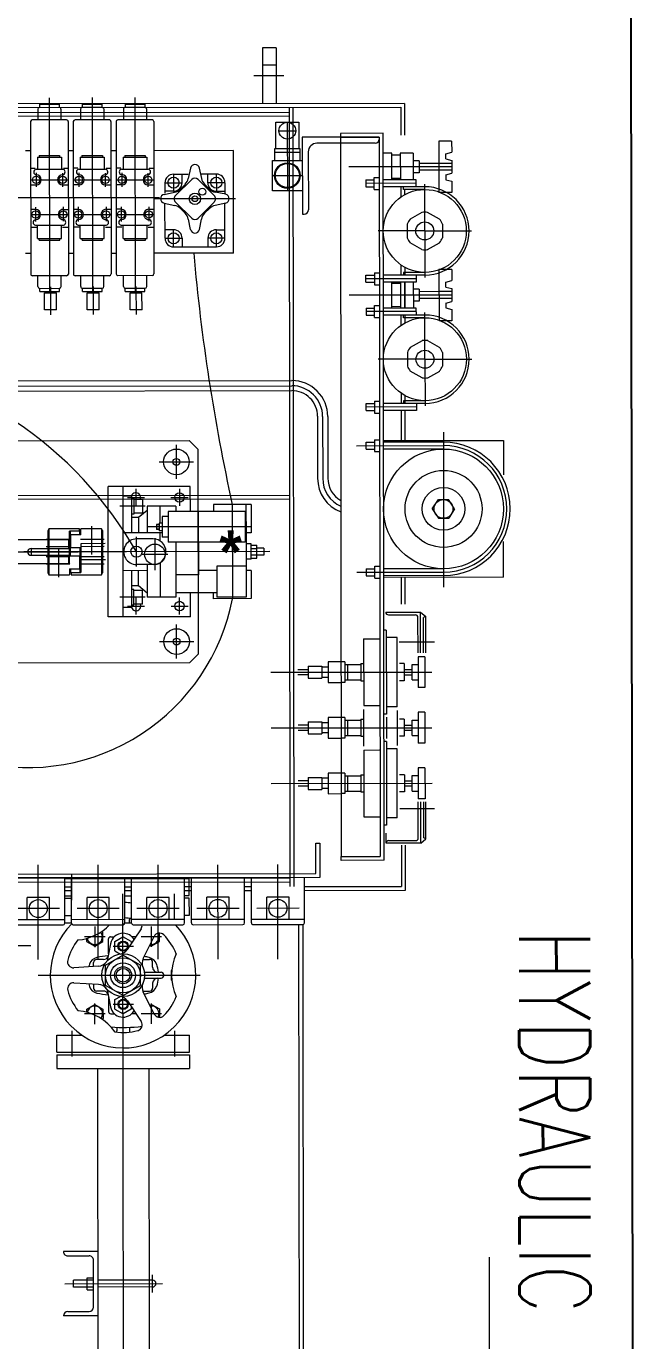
# Model space of a CAD drawing. Header units: feet. Extents: x -99009 to 3252343, y -11094690 to 9035152.
# Drawn here: x 2524268 to 2524988, y -1984238 to -1982701 of the extents above; entities that cross this region are included whole.
import ezdxf

# ---------------------------------------------------------------- set-up
doc = ezdxf.new("R2010")
doc.units = ezdxf.units.FT
doc.header["$PDSIZE"] = -1
for name, color, linetype in [('1', 1, 'Continuous'), ('JOB', 4, 'Continuous'), ('K-LINE', 7, 'Continuous')]:
    doc.layers.add(name, color=color, linetype=linetype)
doc.styles.add('K-DIM-4', font='simplex.shx', dxfattribs={"width": 0.75, "bigfont": 'extfont.shx'})
doc.styles.get("Standard").update_dxf_attribs({"font": 'GOTHICB.TTF'})

# ---------------------------------------------------------------- blocks, each defined once
blk = doc.blocks.new('G$CB0D18A08')
at = {"layer": 'K-LINE', "color": 2, "linetype": 'Continuous', "lineweight": 15}
for p, q in [((-574.2, -330.5), (-574.2, -1666)), ((-569.7, -330.5), (-569.7, -1666)), ((321.3, -330.5), (321.3, -1666)), ((325.8, -330.5), (325.8, -1666)), ((-126.5, -345), (-126.5, -1666)), ((-122, -345), (-122, -1666)), ((331.3, -705.5), (331.3, -1796)), ((335.8, -1800.5), (335.8, -705.5)), ((-188.1, -981.4), (-188.1, -1418.5)), ((-318.1, -1548.5), (-318.1, -1078.5)), ((-58.1, -1078.5), (-58.1, -1548.5)), ((-0.2, -1122.5), (0.1, -1668.3)), ((5.8, -1122.5), (5.8, -1668.4)), ((11.8, -1122.5), (11.8, -1668.4)), ((-569.2, -1700.5), (-569.2, -1182.5)), ((-564.7, -1187), (-564.7, -1696)), ((225.8, -1414.2), (225.8, -1250.5)), ((-648.2, -1297.8), (-648.2, -1362.8)), ((-624.2, -1342.5), (-624.2, -1400.5)), ((-618.2, -1402.5), (-618.2, -1340.5)), ((-605.2, -1396.2), (-605.2, -1346.8)), ((-202.1, -1407.5), (-202.1, -1348.5)), ((-174.1, -1407.5), (-174.1, -1348.5)), ((225.8, -1514.2), (225.8, -1350.5)), ((-618.2, -1358.5), (-592.2, -1358.5)), ((-592.2, -1384.5), (-592.2, -1358.5)), ((-192.1, -1363.5), (-192.1, -1408.5)), ((-184.1, -1363.5), (-192.1, -1363.5)), ((-188.1, -1475), (-188.1, -1355.1)), ((-184.1, -1363.5), (-184.1, -1408.5)), ((134.7, -1405.5), (134.7, -1365.5)), ((314.9, -1363.5), (136.7, -1363.5)), ((160.8, -1363.5), (160.8, -1357.5)), ((191.3, -1370.2), (191.3, -1363.5)), ((191.3, -1370.2), (191.3, -1363.5)), ((206.3, -1363.5), (206.3, -1407.5)), ((206.3, -1363.5), (206.3, -1407.5)), ((212.3, -1369.2), (212.3, -1363.5)), ((212.3, -1369.2), (212.3, -1363.5)), ((240.8, -1370), (240.8, -1363.5)), ((240.8, -1370), (240.8, -1363.5)), ((246.8, -1363.5), (246.8, -1407.5)), ((246.8, -1363.5), (246.8, -1407.5)), ((260.3, -1368.9), (260.3, -1363.5)), ((260.3, -1368.9), (260.3, -1363.5)), ((280.8, -1363.5), (280.8, -1357.5)), ((316.9, -1405.5), (316.9, -1365.5)), ((-683.2, -1371.2), (-683.2, -1560.5)), ((-664.5, -1371.5), (-554.1, -1371.5)), ((-212.8, -1383.1), (-214.9, -1384.3)), ((-163.4, -1383.1), (-212.8, -1383.1)), ((-202.6, -1409), (-202.6, -1381.1)), ((-194.1, -1409), (-194.1, -1381.1)), ((-182.1, -1409), (-182.1, -1381.1)), ((-173.6, -1409), (-173.6, -1381.1)), ((-161.3, -1384.3), (-163.4, -1383.1)), ((94.8, -1379.5), (114.8, -1379.5)), ((94.8, -1393.5), (94.8, -1379.5)), ((114.8, -1379.5), (114.8, -1393.5)), ((116.3, -1374), (120, -1374)), ((116.3, -1374), (116.3, -1397)), ((120, -1374), (120, -1397)), ((122, -1372), (134.7, -1372)), ((176.3, -1373.5), (176.3, -1397.5)), ((176.3, -1373.5), (178.3, -1373.5)), ((178.3, -1371.5), (193.8, -1371.5)), ((178.3, -1371.5), (178.3, -1399.5)), ((193.8, -1369.2), (193.8, -1401.7)), ((215.1, -1369.2), (198.1, -1369.2)), ((255, -1370), (238.7, -1370)), ((259.3, -1370), (259.3, -1401)), ((273.3, -1371.5), (259.3, -1371.5)), ((273.3, -1371.5), (273.3, -1399.5)), ((275.3, -1373.5), (273.3, -1373.5)), ((275.3, -1373.5), (275.3, -1397.5)), ((329.6, -1372), (316.9, -1372)), ((331.6, -1374), (331.6, -1397)), ((335.3, -1374), (331.6, -1374)), ((335.3, -1374), (335.3, -1397)), ((-776.2, -1393), (-792.2, -1393)), ((-792.2, -1393), (-792.2, -1548)), ((-776.2, -1393), (-776.2, -1548)), ((-773.2, -1393), (-753.2, -1393)), ((-773.2, -1393), (-773.2, -1548)), ((-753.2, -1393), (-753.2, -1422.2)), ((-618.2, -1384.5), (-592.2, -1384.5)), ((-185.1, -1395.6), (-217.9, -1395.6)), ((-214.9, -1384.3), (-214.9, -1408.5)), ((-161.3, -1384.3), (-214.9, -1384.3)), ((-161.3, -1420), (-161.3, -1384.3)), ((121.9, -1386.5), (89.2, -1386.5)), ((94.8, -1393.5), (114.8, -1393.5)), ((342.9, -1385.5), (115.4, -1385.5)), ((116.3, -1397), (120, -1397)), ((176.3, -1397.5), (178.3, -1397.5)), ((275.3, -1397.5), (273.3, -1397.5)), ((335.3, -1397), (331.6, -1397)), ((-1081.3, -1440.5), (-1081.3, -1400.5)), ((-1076.3, -1405.5), (-1076.3, -1430.5)), ((-1047.7, -1412.3), (-1039.7, -1412.3)), ((-1047.7, -1435.5), (-1047.7, -1412.3)), ((-1043.8, -1402.2), (-1043.8, -1516)), ((-1039.7, -1435.5), (-1039.7, -1412.3)), ((-1011.3, -1405.5), (-1011.3, -1430.5)), ((-1006.3, -1440.5), (-1006.3, -1400.5)), ((-748.2, -1410.5), (-778.2, -1410.5)), ((-692, -1413), (-693.8, -1441.9)), ((-672.6, -1441.9), (-674.4, -1413)), ((-624.2, -1412.5), (-624.2, -1470.5)), ((-622.2, -1402.5), (-569.2, -1402.5)), ((-622.2, -1410.5), (-569.2, -1410.5)), ((-618.2, -1410.5), (-588.2, -1410.5)), ((-618.2, -1472.5), (-618.2, -1410.5)), ((-613.2, -1402.5), (-613.2, -1410.5)), ((-565.2, -1410.5), (-595.2, -1410.5)), ((-593.2, -1402.5), (-593.2, -1410.5)), ((-590.2, -1402.5), (-590.2, -1410.5)), ((-584.2, -1402.5), (-584.2, -1410.5)), ((-579.7, -1402.5), (-579.7, -1410.5)), ((-570.2, -1402.5), (-570.2, -1548)), ((-208, -1408.5), (-214.9, -1408.5)), ((-214.9, -1410.2), (-214.9, -1445.9)), ((-212.1, -1410.2), (-214.9, -1410.2)), ((-212.1, -1409.5), (-212.1, -1421.7)), ((-208, -1409.5), (-212.1, -1409.5)), ((-208, -1408.5), (-208, -1420)), ((-201.1, -1408.5), (-202.1, -1407.5)), ((-202.1, -1407.5), (-192.1, -1407.5)), ((-201.1, -1408.5), (-175.1, -1408.5)), ((-192.7, -1408.5), (-192.7, -1420)), ((-192.7, -1408.5), (-164.1, -1408.5)), ((-192.7, -1409.5), (-164.1, -1409.5)), ((-188.1, -1642.4), (-188.1, -1408.8)), ((-188.1, -1642.4), (-188.1, -1408.8)), ((-174.1, -1407.5), (-184.1, -1407.5)), ((-183.5, -1421.7), (-183.5, -1410.2)), ((-183.5, -1410.2), (-168.2, -1410.2)), ((-174.1, -1407.5), (-175.1, -1408.5)), ((-168.2, -1421.7), (-168.2, -1410.2)), ((-164.1, -1420.7), (-164.1, -1408.5)), ((122, -1399), (134.7, -1399)), ((314.9, -1407.5), (136.7, -1407.5)), ((314.9, -1413.5), (136.7, -1413.5)), ((160.8, -1413.5), (160.8, -1407.5)), ((178.3, -1399.5), (193.8, -1399.5)), ((191.3, -1400.9), (191.3, -1407.5)), ((191.3, -1420.2), (191.3, -1413.5)), ((215.1, -1401.7), (198.4, -1401.7)), ((206.3, -1413.5), (206.3, -1457.5)), ((212.3, -1401.7), (212.3, -1407.5)), ((212.3, -1419.2), (212.3, -1413.5)), ((238.7, -1401), (254.6, -1401)), ((240.8, -1401), (240.8, -1407.5)), ((240.8, -1420), (240.8, -1413.5)), ((246.8, -1413.5), (246.8, -1457.5)), ((273.3, -1399.5), (259.3, -1399.5)), ((260.3, -1402), (260.3, -1407.5)), ((260.3, -1418.9), (260.3, -1413.5)), ((280.8, -1413.5), (280.8, -1407.5)), ((329.6, -1399), (316.9, -1399)), ((-1050.8, -1428.2), (-1050.8, -1435.5)), ((-1050.8, -1428.2), (-1036.8, -1428.2)), ((-1036.8, -1428.2), (-1036.8, -1435.5)), ((-728.2, -1449.5), (-728.2, -1425.5)), ((-726.4, -1428), (-722.7, -1428)), ((-722.7, -1428), (-717.3, -1437.5)), ((-643.7, -1428), (-649.2, -1437.5)), ((-640, -1428), (-643.7, -1428)), ((-638.2, -1449.5), (-638.2, -1425.5)), ((-618.2, -1428.5), (-592.2, -1428.5)), ((-605.2, -1466.2), (-605.2, -1416.8)), ((-592.2, -1454.5), (-592.2, -1428.5)), ((-183.5, -1420.7), (-212.1, -1420.7)), ((-183.5, -1421.7), (-212.1, -1421.7)), ((-192.7, -1420), (-208, -1420)), ((-202.6, -1449.1), (-202.6, -1421.2)), ((-178.6, -1421.7), (-197.6, -1421.7)), ((-197.6, -1450.7), (-197.6, -1421.7)), ((-194.1, -1449.1), (-194.1, -1421.2)), ((-182.1, -1449.1), (-182.1, -1421.2)), ((-178.6, -1450), (-178.6, -1421.7)), ((-173.6, -1449.1), (-173.6, -1421.2)), ((-168.2, -1420.7), (-164.1, -1420.7)), ((-168.2, -1421.7), (-161.3, -1421.7)), ((-164.1, -1420), (-161.3, -1420)), ((-161.3, -1445.9), (-161.3, -1421.7)), ((116.3, -1424), (120, -1424)), ((116.3, -1424), (116.3, -1447)), ((120, -1424), (120, -1447)), ((122, -1422), (134.7, -1422)), ((134.7, -1455.5), (134.7, -1415.5)), ((176.3, -1423.5), (176.3, -1447.5)), ((176.3, -1423.5), (178.3, -1423.5)), ((178.3, -1421.5), (193.8, -1421.5)), ((178.3, -1421.5), (178.3, -1449.5)), ((193.8, -1419.2), (193.8, -1451.7)), ((215.1, -1419.2), (198.1, -1419.2)), ((255, -1420), (238.7, -1420)), ((259.3, -1420), (259.3, -1451)), ((273.3, -1421.5), (259.3, -1421.5)), ((273.3, -1421.5), (273.3, -1449.5)), ((275.3, -1423.5), (273.3, -1423.5)), ((275.3, -1423.5), (275.3, -1447.5)), ((316.9, -1455.5), (316.9, -1415.5)), ((329.6, -1422), (316.9, -1422)), ((331.6, -1424), (331.6, -1447)), ((335.3, -1424), (331.6, -1424)), ((335.3, -1424), (335.3, -1447)), ((-792.2, -1440.5), (-1295.5, -1440.5)), ((-1071.3, -1435.5), (-1016.3, -1435.5)), ((-1047.7, -1504.5), (-1047.7, -1440.5)), ((-1039.7, -1504.5), (-1039.7, -1440.5)), ((-740.2, -1437.5), (-716.2, -1437.5)), ((-717.3, -1437.5), (-722.7, -1447)), ((-701.7, -1447.5), (-701.7, -1439.5)), ((-693.5, -1436), (-698.2, -1436)), ((-673, -1436), (-668.2, -1436)), ((-664.7, -1447.5), (-664.7, -1439.5)), ((-664.5, -1441.5), (-554.1, -1441.5)), ((-626.2, -1437.5), (-650.2, -1437.5)), ((-649.2, -1437.5), (-643.7, -1447)), ((-191.1, -1434.6), (-158.3, -1434.6)), ((121.9, -1436.5), (89.2, -1436.5)), ((94.8, -1443.5), (94.8, -1429.5)), ((94.8, -1429.5), (114.8, -1429.5)), ((94.8, -1443.5), (114.8, -1443.5)), ((114.8, -1429.5), (114.8, -1443.5)), ((342.9, -1435.5), (115.4, -1435.5)), ((-733.7, -1447), (-734.5, -1445.6)), ((-722.7, -1447), (-733.7, -1447)), ((-728.2, -1456), (-728.2, -1460.3)), ((-708.4, -1453.5), (-725.7, -1453.5)), ((-699.9, -1451.8), (-720.1, -1455.7)), ((-717.2, -1458.9), (-717.2, -1482.6)), ((-706.9, -1470.5), (-695.1, -1450)), ((-695.1, -1450), (-671.4, -1450)), ((-671.4, -1450), (-659.6, -1470.4)), ((-646.4, -1455.7), (-666.6, -1451.8)), ((-658, -1453.5), (-640.7, -1453.5)), ((-649.2, -1458.9), (-649.2, -1482.6)), ((-643.7, -1447), (-632.7, -1447)), ((-638.2, -1456), (-638.2, -1460.3)), ((-632.7, -1447), (-632, -1445.6)), ((-618.2, -1454.5), (-592.2, -1454.5)), ((-264.3, -1453.7), (-111.8, -1453.7)), ((-264.3, -1549.7), (-264.3, -1453.7)), ((-161.3, -1445.9), (-214.9, -1445.9)), ((-214.9, -1445.9), (-212.8, -1447.1)), ((-163.4, -1447.1), (-212.8, -1447.1)), ((-163.4, -1447.1), (-161.3, -1445.9)), ((-111.8, -1549.7), (-111.8, -1453.7)), ((116.3, -1447), (120, -1447)), ((122, -1449), (134.7, -1449)), ((314.9, -1457.5), (136.7, -1457.5)), ((160.8, -1463.5), (160.8, -1457.5)), ((176.3, -1447.5), (178.3, -1447.5)), ((178.3, -1449.5), (193.8, -1449.5)), ((191.3, -1450.9), (191.3, -1457.5)), ((215.1, -1451.7), (198.4, -1451.7)), ((212.3, -1451.7), (212.3, -1457.5)), ((238.7, -1451), (254.6, -1451)), ((240.8, -1451), (240.8, -1457.5)), ((273.3, -1449.5), (259.3, -1449.5)), ((260.3, -1452), (260.3, -1457.5)), ((275.3, -1447.5), (273.3, -1447.5)), ((280.8, -1463.5), (280.8, -1457.5)), ((329.6, -1449), (316.9, -1449)), ((335.3, -1447), (331.6, -1447)), ((-1479.2, -1470.5), (-588.2, -1470.5)), ((-744.1, -1463), (-748.2, -1463)), ((-722.7, -1461), (-728.2, -1470.5)), ((-722.7, -1479.9), (-728.2, -1470.4)), ((-722.7, -1461), (-711.7, -1461)), ((-711.7, -1461), (-708, -1467.4)), ((-706.9, -1470.5), (-695.1, -1490.9)), ((-671.4, -1490.9), (-659.6, -1470.4)), ((-654.7, -1461), (-658.4, -1467.4)), ((-654.7, -1461), (-643.7, -1461)), ((-643.8, -1479.9), (-638.3, -1470.4)), ((-643.7, -1461), (-638.3, -1470.4)), ((-622.2, -1472.5), (-569.2, -1472.5)), ((-590.2, -1472.5), (-590.2, -1480.5)), ((-584.2, -1472.5), (-584.2, -1480.5)), ((-579.7, -1472.5), (-579.7, -1480.5)), ((-264.3, -1471.2), (-111.8, -1471.2)), ((-253.1, -1481.2), (-253.1, -1471.2)), ((-253.1, -1471.2), (-123.1, -1471.2)), ((-241.3, -1497), (-241.3, -1467.2)), ((-210.2, -1499.2), (-210.2, -1471.2)), ((-166, -1516.7), (-166, -1471.2)), ((-134.9, -1497), (-134.9, -1467.2)), ((-123.1, -1481.2), (-123.1, -1471.2)), ((116.3, -1474), (120, -1474)), ((116.3, -1474), (116.3, -1497)), ((120, -1474), (120, -1497)), ((122, -1472), (134.7, -1472)), ((134.7, -1505.5), (134.7, -1465.5)), ((314.9, -1463.5), (136.7, -1463.5)), ((176.3, -1473.5), (176.3, -1497.5)), ((176.3, -1473.5), (178.3, -1473.5)), ((178.3, -1471.5), (193.8, -1471.5)), ((178.3, -1471.5), (178.3, -1499.5)), ((191.3, -1470.2), (191.3, -1463.5)), ((193.8, -1469.2), (193.8, -1501.7)), ((215.1, -1469.2), (198.1, -1469.2)), ((206.3, -1463.5), (206.3, -1507.5)), ((212.3, -1469.2), (212.3, -1463.5)), ((255, -1470), (238.7, -1470)), ((240.8, -1470), (240.8, -1463.5)), ((246.8, -1463.5), (246.8, -1507.5)), ((259.3, -1470), (259.3, -1501)), ((273.3, -1471.5), (259.3, -1471.5)), ((260.3, -1468.9), (260.3, -1463.5)), ((273.3, -1471.5), (273.3, -1499.5)), ((275.3, -1473.5), (273.3, -1473.5)), ((275.3, -1473.5), (275.3, -1497.5)), ((316.9, -1505.5), (316.9, -1465.5)), ((329.6, -1472), (316.9, -1472)), ((331.6, -1474), (331.6, -1497)), ((335.3, -1474), (331.6, -1474)), ((335.3, -1474), (335.3, -1497)), ((-744.1, -1478), (-748.2, -1478)), ((-713.3, -1475.5), (-737.4, -1491.6)), ((-728.2, -1485.5), (-728.2, -1480.7)), ((-719.9, -1479.9), (-722.7, -1479.9)), ((-629.1, -1491.6), (-653.2, -1475.5)), ((-643.8, -1479.9), (-646.6, -1479.9)), ((-638.2, -1485.5), (-638.2, -1480.7)), ((-624.2, -1482.5), (-624.2, -1540.5)), ((-622.4, -1478), (-618.2, -1478)), ((-622.2, -1480.5), (-569.2, -1480.5)), ((-618.2, -1542.5), (-618.2, -1480.5)), ((-605.2, -1536.2), (-605.2, -1486.8)), ((-261.6, -1486.2), (-241.6, -1486.2)), ((-253.1, -1481.2), (-210.2, -1481.2)), ((-251.6, -1476.2), (-251.6, -1496.2)), ((-250.5, -1483.7), (-250.5, -1481.2)), ((-250.5, -1483.7), (-232.1, -1483.7)), ((-249.3, -1493.7), (-249.3, -1483.7)), ((-236.5, -1499.2), (-228.1, -1489.2)), ((-233.3, -1493.7), (-233.3, -1483.7)), ((-232.1, -1483.7), (-232.1, -1481.2)), ((-228.1, -1489.2), (-228.1, -1481.2)), ((-228.1, -1489.2), (-210.2, -1489.2)), ((-205.4, -1486.7), (-170.7, -1486.7)), ((-203.1, -1506.2), (-203.1, -1486.7)), ((-173.1, -1506.2), (-173.1, -1486.7)), ((-166, -1481.2), (-123.1, -1481.2)), ((-148.1, -1489.2), (-166, -1489.2)), ((-148.1, -1489.2), (-148.1, -1481.2)), ((-139.7, -1499.2), (-148.1, -1489.2)), ((-144.1, -1483.7), (-144.1, -1481.2)), ((-125.7, -1483.7), (-144.1, -1483.7)), ((-142.9, -1493.7), (-142.9, -1483.7)), ((-114.6, -1486.2), (-134.6, -1486.2)), ((-126.9, -1493.7), (-126.9, -1483.7)), ((-125.7, -1483.7), (-125.7, -1481.2)), ((-124.6, -1476.2), (-124.6, -1496.2)), ((121.9, -1486.5), (89.2, -1486.5)), ((94.8, -1493.5), (94.8, -1479.5)), ((94.8, -1479.5), (114.8, -1479.5)), ((114.8, -1479.5), (114.8, -1493.5)), ((342.9, -1485.5), (115.4, -1485.5)), ((-792.2, -1500.5), (-1176.3, -1500.5)), ((-1054.2, -1504.5), (-1033.7, -1504.5)), ((-740.2, -1503.5), (-716.2, -1503.5)), ((-728.6, -1506.8), (-702.6, -1493.9)), ((-728.2, -1515.5), (-728.2, -1491.5)), ((-717.3, -1503.5), (-722.7, -1513)), ((-718.3, -1501.7), (-717.3, -1503.5)), ((-701.7, -1493.5), (-701.7, -1501.5)), ((-692.7, -1505), (-698.2, -1505)), ((-695.1, -1490.9), (-671.4, -1490.9)), ((-686.7, -1495.2), (-686.7, -1515)), ((-679.7, -1495.2), (-679.7, -1515)), ((-673.7, -1505), (-668.2, -1505)), ((-664.7, -1493.5), (-664.7, -1501.5)), ((-663.8, -1493.9), (-637.9, -1506.8)), ((-626.2, -1503.5), (-650.2, -1503.5)), ((-648.2, -1501.7), (-649.2, -1503.5)), ((-649.2, -1503.5), (-643.7, -1513)), ((-638.2, -1515.5), (-638.2, -1491.5)), ((-618.2, -1498.5), (-592.2, -1498.5)), ((-592.2, -1524.5), (-592.2, -1498.5)), ((-249.3, -1493.7), (-233.3, -1493.7)), ((-241.3, -1532.7), (-241.3, -1499.2)), ((-203.1, -1499.2), (-241.3, -1499.2)), ((-191.1, -1493.2), (-191.1, -1523.2)), ((-134.9, -1499.2), (-166, -1499.2)), ((-159.1, -1620.7), (-159.1, -1499.2)), ((-139.7, -1499.2), (-146.7, -1490.8)), ((-126.9, -1493.7), (-142.9, -1493.7)), ((-134.9, -1532.7), (-134.9, -1499.2)), ((94.8, -1493.5), (114.8, -1493.5)), ((116.3, -1497), (120, -1497)), ((122, -1499), (134.7, -1499)), ((176.3, -1497.5), (178.3, -1497.5)), ((178.3, -1499.5), (193.8, -1499.5)), ((191.3, -1500.9), (191.3, -1507.5)), ((215.1, -1501.7), (198.4, -1501.7)), ((212.3, -1501.7), (212.3, -1507.5)), ((238.7, -1501), (254.6, -1501)), ((240.8, -1501), (240.8, -1507.5)), ((273.3, -1499.5), (259.3, -1499.5)), ((260.3, -1502), (260.3, -1507.5)), ((275.3, -1497.5), (273.3, -1497.5)), ((329.6, -1499), (316.9, -1499)), ((335.3, -1497), (331.6, -1497)), ((-753.2, -1518.7), (-753.2, -1548)), ((-722.7, -1513), (-732.5, -1513)), ((-683.7, -1518), (-682.7, -1518)), ((-664.5, -1511.5), (-554.1, -1511.5)), ((-643.7, -1513), (-634, -1513)), ((-293.1, -1513.5), (-293.1, -1553.5)), ((-201.5, -1514.2), (-241.3, -1514.2)), ((-172.2, -1508.2), (-209.7, -1508.2)), ((-166, -1514.2), (-175.4, -1514.2)), ((-171.1, -1523.7), (-171.1, -1516.7)), ((-147.1, -1516.7), (-171.1, -1516.7)), ((-154.2, -1516.7), (-164, -1516.7)), ((-163.5, -1516.7), (-163.5, -1513.1)), ((-154.7, -1513.1), (-163.5, -1513.1)), ((-156.1, -1510.1), (-162.1, -1510.1)), ((-162.1, -1513.1), (-162.1, -1510.1)), ((-161.6, -1513.1), (-161.6, -1510.1)), ((-156.6, -1513.1), (-156.6, -1510.1)), ((-156.1, -1513.1), (-156.1, -1510.1)), ((-154.7, -1516.7), (-154.7, -1513.1)), ((-134.9, -1514.2), (-154.7, -1514.2)), ((-147.1, -1523.7), (-147.1, -1516.7)), ((-83.1, -1513.5), (-83.1, -1553.5)), ((314.9, -1507.5), (136.7, -1507.5)), ((160.8, -1600.5), (160.8, -1507.5)), ((178.3, -1520.5), (218.1, -1520.5)), ((178.3, -1520.5), (178.3, -1540.5)), ((188.3, -1530.5), (188.3, -1520.5)), ((219.3, -1519.5), (216.8, -1531.8)), ((224.5, -1602.7), (224.5, -1508.2)), ((229.7, -1519.5), (232.2, -1531.8)), ((243.3, -1520.5), (231.1, -1520.5)), ((233.3, -1530.5), (233.3, -1520.5)), ((243.3, -1520.5), (243.3, -1540.5)), ((280.8, -1600.5), (280.8, -1507.5)), ((-748.2, -1530.5), (-778.2, -1530.5)), ((-688.7, -1526.5), (-689.3, -1527.5)), ((-677.7, -1526.5), (-688.7, -1526.5)), ((-677.2, -1527.5), (-677.7, -1526.5)), ((-618.2, -1524.5), (-592.2, -1524.5)), ((-618.2, -1530.5), (-588.2, -1530.5)), ((-312.9, -1533.5), (-273.1, -1533.5)), ((-251.6, -1527), (-251.6, -1547)), ((-177.1, -1532.7), (-241.3, -1532.7)), ((-236.3, -1580.7), (-236.3, -1532.7)), ((-215.2, -1559.2), (-215.2, -1532.7)), ((-177.1, -1613.7), (-177.1, -1523.7)), ((-141.1, -1523.7), (-177.1, -1523.7)), ((-141.1, -1613.7), (-141.1, -1523.7)), ((-134.9, -1532.7), (-141.1, -1532.7)), ((-124.6, -1527), (-124.6, -1547)), ((-102.9, -1533.5), (-63.1, -1533.5)), ((168.3, -1530.5), (168.3, -1580.5)), ((168.3, -1530.5), (188.3, -1530.5)), ((220.7, -1532.8), (201.8, -1551.7)), ((247.1, -1551.7), (228.2, -1532.8)), ((253.3, -1530.5), (233.3, -1530.5)), ((253.3, -1530.5), (253.3, -1547.6)), ((-776.2, -1548), (-792.2, -1548)), ((-773.2, -1548), (-753.2, -1548)), ((-622.2, -1542.5), (-569.2, -1542.5)), ((-622.2, -1550.5), (-569.2, -1550.5)), ((-618.2, -1612.5), (-618.2, -1550.5)), ((-613.2, -1542.5), (-613.2, -1548)), ((-613.2, -1548), (-593.2, -1548)), ((-593.2, -1548), (-593.2, -1542.5)), ((-590.2, -1542.5), (-590.2, -1548)), ((-590.2, -1548), (-570.2, -1548)), ((-584.2, -1542.5), (-584.2, -1550.5)), ((-579.7, -1542.5), (-579.7, -1550.5)), ((-318.1, -1548.5), (-308.1, -1558.5)), ((-264.3, -1549.7), (-236.3, -1549.7)), ((-261.6, -1537), (-241.6, -1537)), ((-141.1, -1549.7), (-111.8, -1549.7)), ((-114.6, -1537), (-134.6, -1537)), ((-68.1, -1558.5), (-58.1, -1548.5)), ((178.3, -1540.5), (168.3, -1540.5)), ((188.5, -1550.3), (200.8, -1547.8)), ((207.5, -1544.1), (213.1, -1538.5)), ((241.4, -1544.1), (235.8, -1538.5)), ((243.3, -1540.5), (253.3, -1540.5)), ((260.4, -1550.3), (248.2, -1547.8)), ((-624.2, -1552.5), (-624.2, -1610.5)), ((-605.2, -1606.2), (-605.2, -1556.8)), ((-68.1, -1558.5), (-308.1, -1558.5)), ((-177.1, -1559.2), (-215.2, -1559.2)), ((-210.2, -1580.7), (-210.2, -1559.2)), ((-141.1, -1558.7), (-177.1, -1558.7)), ((188.5, -1560.6), (200.8, -1563.2)), ((201.8, -1559.2), (220.7, -1578.1)), ((213.1, -1572.4), (207.5, -1566.8)), ((228.2, -1578.1), (247.1, -1559.2)), ((235.8, -1572.4), (241.4, -1566.8)), ((260.4, -1560.6), (248.2, -1563.2)), ((253.3, -1580.5), (253.3, -1563.1)), ((-664.5, -1581.5), (-554.1, -1581.5)), ((-618.2, -1568.5), (-592.2, -1568.5)), ((-592.2, -1594.5), (-592.2, -1568.5)), ((-243.1, -1620.7), (-243.1, -1576.7)), ((-243.1, -1576.7), (-236.3, -1576.7)), ((-241.3, -1614.7), (-241.3, -1580.7)), ((-205.2, -1580.7), (-241.3, -1580.7)), ((-205.2, -1614.7), (-205.2, -1580.7)), ((-133.1, -1576.7), (-141.1, -1576.7)), ((-133.1, -1620.7), (-133.1, -1576.7)), ((178.3, -1570.5), (168.3, -1570.5)), ((168.3, -1580.5), (188.3, -1580.5)), ((178.3, -1590.5), (178.3, -1570.5)), ((188.3, -1580.5), (188.3, -1590.5)), ((219.3, -1591.4), (216.8, -1579.2)), ((229.7, -1591.4), (232.2, -1579.2)), ((233.3, -1580.5), (233.3, -1590.5)), ((253.3, -1580.5), (233.3, -1580.5)), ((243.3, -1570.5), (253.3, -1570.5)), ((243.3, -1590.5), (243.3, -1570.5)), ((-618.2, -1594.5), (-592.2, -1594.5)), ((178.3, -1590.5), (218.5, -1590.5)), ((243.3, -1590.5), (230.8, -1590.5)), ((-622.2, -1612.5), (-569.2, -1612.5)), ((-584.2, -1612.5), (-584.2, -1620.5)), ((-579.7, -1612.5), (-579.7, -1620.5)), ((-133.1, -1598.7), (-243.1, -1598.7)), ((160.8, -1600.5), (280.8, -1600.5)), ((-624.2, -1622.5), (-624.2, -1680.5)), ((-622.2, -1620.5), (-569.2, -1620.5)), ((-618.2, -1682.5), (-618.2, -1620.5)), ((-605.2, -1676.2), (-605.2, -1626.8)), ((-210.2, -1620.7), (-243.1, -1620.7)), ((-172.1, -1614.7), (-241.3, -1614.7)), ((-210.2, -1620.7), (-210.2, -1614.7)), ((-197.1, -1620.7), (-197.1, -1614.7)), ((-197.1, -1620.7), (-179.1, -1620.7)), ((-195.6, -1620.7), (-195.6, -1627.2)), ((-195.6, -1627.2), (-180.6, -1627.2)), ((-192.1, -1635.7), (-192.1, -1627.2)), ((-191.8, -1620.7), (-191.8, -1627.2)), ((-184.3, -1620.7), (-184.3, -1627.2)), ((-184.1, -1635.7), (-184.1, -1627.2)), ((-180.6, -1620.7), (-180.6, -1627.2)), ((-179.1, -1620.7), (-179.1, -1614.7)), ((-141.1, -1613.7), (-177.1, -1613.7)), ((-133.1, -1614.7), (-172.1, -1614.7)), ((-166, -1620.7), (-166, -1614.7)), ((-133.1, -1620.7), (-166, -1620.7)), ((368.3, -1659.4), (368.3, -1624.6)), ((-618.2, -1638.5), (-592.2, -1638.5)), ((-592.2, -1664.5), (-592.2, -1638.5)), ((-459.2, -1643.7), (-459.2, -1831.7)), ((-394.2, -1643.7), (-394.2, -1831.7)), ((-329.2, -1643.7), (-329.2, -1831.7)), ((-184.1, -1635.7), (-192.1, -1635.7)), ((400.8, -1634.5), (335.8, -1634.5)), ((380.8, -1650.5), (380.8, -1634.5)), ((400.8, -1650.5), (400.8, -1634.5)), ((-664.5, -1651.5), (-554.1, -1651.5)), ((233.5, -1681), (233.5, -1646)), ((233.5, -1646), (269, -1646)), ((251.5, -1646), (251.5, -1681)), ((269, -1646), (269, -1681)), ((269, -1649), (283, -1649)), ((279, -1649), (279, -1678)), ((283, -1649), (283, -1678)), ((283, -1650), (314, -1650)), ((304, -1653.5), (304, -1673.5)), ((314, -1650), (314, -1677)), ((400.8, -1650.5), (335.8, -1650.5)), ((-618.2, -1664.5), (-592.2, -1664.5)), ((-579.7, -1666), (331.3, -1666)), ((-579.7, -1670.5), (331.3, -1670.5)), ((314, -1663.5), (233.5, -1663.5)), ((-1570.4, -1676), (-624.2, -1676)), ((-624.2, -1680.5), (-1570.4, -1680.5)), ((-622.2, -1682.5), (-569.2, -1682.5)), ((-584.2, -1682.5), (-584.2, -1800.5)), ((-579.7, -1682.5), (-579.7, -1796)), ((-452.2, -1687), (-466.2, -1687)), ((-466.2, -1687), (-466.2, -1703)), ((-462.2, -1687), (-462.2, -1675.2)), ((-456.2, -1687), (-456.2, -1675.2)), ((-452.2, -1687), (-452.2, -1703)), ((-387.2, -1687), (-401.2, -1687)), ((-401.2, -1687), (-401.2, -1703)), ((-397.2, -1687), (-397.2, -1675.2)), ((-391.2, -1687), (-391.2, -1675.2)), ((-387.2, -1687), (-387.2, -1703)), ((-322.2, -1687), (-336.2, -1687)), ((-336.2, -1687), (-336.2, -1703)), ((-332.2, -1687), (-332.2, -1675.2)), ((-326.2, -1687), (-326.2, -1675.2)), ((-322.2, -1687), (-322.2, -1703)), ((296.3, -1681), (206.3, -1681)), ((206.3, -1681), (206.3, -1683)), ((279.3, -1688), (211.3, -1688)), ((269, -1681), (233.5, -1681)), ((283, -1678), (269, -1678)), ((314, -1677), (283, -1677)), ((296.3, -1771), (296.3, -1681)), ((-529.2, -1700.5), (-569.2, -1700.5)), ((-564.7, -1696), (-529.2, -1696)), ((-529.2, -1696), (-529.2, -1700.5)), ((-452.2, -1703), (-466.2, -1703)), ((-465.2, -1710.5), (-465.2, -1703)), ((-453.2, -1710.5), (-453.2, -1703)), ((-387.2, -1703), (-401.2, -1703)), ((-400.2, -1710.5), (-400.2, -1703)), ((-388.2, -1710.5), (-388.2, -1703)), ((-322.2, -1703), (-336.2, -1703)), ((-335.2, -1710.5), (-335.2, -1703)), ((-323.2, -1710.5), (-323.2, -1703)), ((-29.9, -1698.4), (-102.4, -1698.4)), ((-30.2, -1704.4), (-102.4, -1704.4)), ((289.3, -1766), (289.3, -1698)), ((-471.2, -1710.5), (-471.2, -1725.5)), ((-447.2, -1710.5), (-471.2, -1710.5)), ((-447.2, -1725.5), (-447.2, -1710.5)), ((-406.2, -1710.5), (-406.2, -1725.5)), ((-382.2, -1710.5), (-406.2, -1710.5)), ((-382.2, -1725.5), (-382.2, -1710.5)), ((-341.2, -1710.5), (-341.2, -1725.5)), ((-317.2, -1710.5), (-341.2, -1710.5)), ((-317.2, -1725.5), (-317.2, -1710.5)), ((-30.2, -1710.4), (-102.4, -1710.4)), ((-549.2, -1775.5), (-549.2, -1725.5)), ((-549.2, -1725.5), (-544.7, -1725.5)), ((300.8, -1725.5), (-544.7, -1725.5)), ((-544.7, -1725.5), (-544.7, -1771)), ((-471.2, -1730), (-471.2, -1725.5)), ((-447.2, -1730), (-471.2, -1730)), ((-468.2, -1730), (-468.2, -1748.6)), ((-468.2, -1733.4), (-450.2, -1733.4)), ((-450.2, -1730), (-450.2, -1748.6)), ((-447.2, -1730), (-447.2, -1725.5)), ((-406.2, -1730), (-406.2, -1725.5)), ((-382.2, -1730), (-406.2, -1730)), ((-403.2, -1730), (-403.2, -1748.6)), ((-403.2, -1733.4), (-385.2, -1733.4)), ((-385.2, -1730), (-385.2, -1748.6)), ((-382.2, -1730), (-382.2, -1725.5)), ((-341.2, -1730), (-341.2, -1725.5)), ((-317.2, -1730), (-341.2, -1730)), ((-338.2, -1730), (-338.2, -1748.6)), ((-338.2, -1733.4), (-320.2, -1733.4)), ((-320.2, -1730), (-320.2, -1748.6)), ((-317.2, -1730), (-317.2, -1725.5)), ((111.6, -1855.5), (111.6, -1735.5)), ((261.6, -1855.5), (261.6, -1735.5)), ((296.3, -1725.5), (296.3, -1771)), ((300.8, -1775.5), (300.8, -1725.5)), ((-469.2, -1748.6), (-469.2, -1752)), ((-449.2, -1748.6), (-469.2, -1748.6)), ((-449.2, -1748.6), (-449.2, -1752)), ((-404.2, -1748.6), (-404.2, -1752)), ((-384.2, -1748.6), (-404.2, -1748.6)), ((-384.2, -1748.6), (-384.2, -1752)), ((-319.2, -1748.6), (-339.2, -1748.6)), ((-339.2, -1748.6), (-339.2, -1752)), ((-319.2, -1748.6), (-319.2, -1752)), ((-212.4, -1744), (-212.4, -1845.5)), ((-64.4, -1744), (-64.4, -1845.5)), ((-498.2, -1752), (-498.2, -1770.5)), ((-420.2, -1752), (-498.2, -1752)), ((-420.2, -1752), (-420.2, -1770.5)), ((-415.6, -1752), (-372.9, -1752)), ((-368.2, -1752), (-368.2, -1770.5)), ((-290.2, -1752), (-368.2, -1752)), ((-290.2, -1752), (-290.2, -1770.5)), ((-219.4, -1765), (-219.4, -1771)), ((-219.4, -1765), (-205.4, -1765)), ((-216.4, -1755.2), (-216.4, -1765)), ((-208.4, -1755.2), (-216.4, -1755.2)), ((-208.4, -1755.2), (-208.4, -1765)), ((-205.4, -1765), (-205.4, -1771)), ((-57.4, -1765), (-71.4, -1765)), ((-71.4, -1765), (-71.4, -1771)), ((-68.4, -1755.2), (-68.4, -1765)), ((-68.4, -1755.2), (-60.4, -1755.2)), ((-60.4, -1755.2), (-60.4, -1765)), ((-57.4, -1765), (-57.4, -1771)), ((-26.2, -1765), (-26.2, -1771)), ((-12.2, -1765), (-26.2, -1765)), ((-23.2, -1755.2), (-15.2, -1755.2)), ((-23.2, -1755.2), (-23.2, -1765)), ((-19.2, -1814), (-19.2, -1755.2)), ((-15.2, -1755.2), (-15.2, -1765)), ((-12.2, -1765), (-12.2, -1771)), ((85.3, -1765), (85.3, -1771)), ((85.3, -1765), (99.3, -1765)), ((96.3, -1755.2), (88.3, -1755.2)), ((88.3, -1755.2), (88.3, -1765)), ((92.3, -1814), (92.3, -1755.2)), ((96.3, -1755.2), (96.3, -1765)), ((99.3, -1765), (99.3, -1771)), ((123.8, -1765), (123.8, -1771)), ((137.8, -1765), (123.8, -1765)), ((126.8, -1755.2), (134.8, -1755.2)), ((126.8, -1755.2), (126.8, -1765)), ((130.8, -1814), (130.8, -1755.2)), ((134.8, -1755.2), (134.8, -1765)), ((137.8, -1765), (137.8, -1771)), ((235.3, -1765), (235.3, -1771)), ((235.3, -1765), (249.3, -1765)), ((246.3, -1755.2), (238.3, -1755.2)), ((238.3, -1755.2), (238.3, -1765)), ((242.3, -1814), (242.3, -1755.2)), ((246.3, -1755.2), (246.3, -1765)), ((249.3, -1765), (249.3, -1771)), ((-549.2, -1775.5), (300.8, -1775.5)), ((296.3, -1771), (-544.7, -1771)), ((-529.2, -1818.5), (-529.2, -1777.9)), ((-529.2, -1777.9), (-517.3, -1777.9)), ((-526.2, -1780.9), (-526.2, -1812.5)), ((-508.2, -1778.5), (-508.2, -1775.5)), ((-410.2, -1778.5), (-508.2, -1778.5)), ((-499.7, -1791), (-499.7, -1778.5)), ((-418.7, -1791), (-418.7, -1778.5)), ((-410.2, -1778.5), (-410.2, -1775.5)), ((-381.7, -1778.5), (-406.8, -1778.5)), ((-378.2, -1778.5), (-378.2, -1775.5)), ((-280.2, -1778.5), (-378.2, -1778.5)), ((-369.7, -1791), (-369.7, -1778.5)), ((-288.7, -1791), (-288.7, -1778.5)), ((-280.2, -1778.5), (-280.2, -1775.5)), ((-262.2, -1780.9), (-262.2, -1812.5)), ((-259.2, -1777.9), (-259.2, -1818.5)), ((-218.4, -1915.5), (-218.4, -1775.5)), ((-216.4, -1845.5), (-216.4, -1775.5)), ((-208.4, -1845.5), (-208.4, -1775.5)), ((-68.4, -1845.5), (-68.4, -1775.5)), ((-60.4, -1845.5), (-60.4, -1775.5)), ((-58.4, -1775.5), (-58.4, -1915.5)), ((-23.2, -1814), (-23.2, -1775.5)), ((-15.2, -1824), (-15.2, -1775.5)), ((36.6, -1824), (36.6, -1769.5)), ((88.3, -1824), (88.3, -1775.5)), ((96.3, -1814), (96.3, -1775.5)), ((126.8, -1814), (126.8, -1775.5)), ((134.8, -1824), (134.8, -1775.5)), ((186.6, -1824), (186.6, -1769.5)), ((238.3, -1824), (238.3, -1775.5)), ((246.3, -1814), (246.3, -1775.5)), ((277.6, -1785.5), (277.6, -1775.5)), ((294.3, -1771), (296.3, -1771)), ((-531.6, -1796), (-579.7, -1796)), ((-499.7, -1791), (-418.7, -1791)), ((-489.2, -1834.7), (-489.2, -1794.1)), ((-469.2, -1799.4), (-469.2, -1793.8)), ((-449.2, -1799.4), (-449.2, -1793.8)), ((-374, -1791), (-415, -1791)), ((-404.2, -1799.4), (-404.2, -1793.8)), ((-384.2, -1799.4), (-384.2, -1793.8)), ((-369.7, -1791), (-288.7, -1791)), ((-339.2, -1799.4), (-339.2, -1793.8)), ((-319.2, -1799.4), (-319.2, -1793.8)), ((-294.2, -1834.7), (-294.2, -1793.6)), ((-218.4, -1796), (-249.7, -1796)), ((-218.4, -1796), (-249.7, -1796)), ((-31.4, -1796), (-58.4, -1796)), ((-23.2, -1796), (-58.4, -1796)), ((-3.1, -1796), (-15.2, -1796)), ((88.3, -1796), (76.2, -1796)), ((96.3, -1785.5), (126.8, -1785.5)), ((126.8, -1795.5), (96.3, -1795.5)), ((98.1, -1795.5), (98.1, -1785.5)), ((125.1, -1795.5), (125.1, -1785.5)), ((146.9, -1796), (134.8, -1796)), ((238.3, -1796), (226.2, -1796)), ((246.3, -1785.5), (277.6, -1785.5)), ((277.6, -1795.5), (246.3, -1795.5)), ((248.1, -1795.5), (248.1, -1785.5)), ((275.1, -1795.5), (275.1, -1785.5)), ((277.6, -1810.5), (277.6, -1795.5)), ((331.3, -1796), (298.7, -1796)), ((-584.2, -1800.5), (-531.6, -1800.5)), ((-449.2, -1799.4), (-469.2, -1799.4)), ((-468.2, -1808.5), (-468.2, -1815.5)), ((-468.2, -1808.5), (-450.2, -1808.5)), ((-462.2, -1799.4), (-462.2, -1808.5)), ((-456.2, -1799.4), (-456.2, -1808.5)), ((-450.2, -1808.5), (-450.2, -1815.5)), ((-384.2, -1799.4), (-404.2, -1799.4)), ((-403.2, -1808.5), (-385.2, -1808.5)), ((-403.2, -1808.5), (-403.2, -1815.5)), ((-397.2, -1799.4), (-397.2, -1808.5)), ((-391.2, -1799.4), (-391.2, -1808.5)), ((-385.2, -1808.5), (-385.2, -1815.5)), ((-319.2, -1799.4), (-339.2, -1799.4)), ((-338.2, -1808.5), (-320.2, -1808.5)), ((-338.2, -1808.5), (-338.2, -1815.5)), ((-332.2, -1799.4), (-332.2, -1808.5)), ((-326.2, -1799.4), (-326.2, -1808.5)), ((-320.2, -1808.5), (-320.2, -1815.5)), ((-249.7, -1800.5), (-218.4, -1800.5)), ((-249.7, -1800.5), (-218.4, -1800.5)), ((-31.4, -1800.5), (-58.4, -1800.5)), ((-23.2, -1800.5), (-58.4, -1800.5)), ((-12, -1799), (-15.2, -1799)), ((-5.9, -1800.5), (-15.2, -1800.5)), ((-12, -1824), (-12, -1799)), ((14.8, -1820.7), (22.8, -1806.8)), ((44.6, -1803.5), (28.6, -1803.5)), ((58.3, -1820.7), (50.3, -1806.8)), ((88.3, -1800.5), (79, -1800.5)), ((85.1, -1799), (88.3, -1799)), ((85.1, -1824), (85.1, -1799)), ((126.8, -1800.5), (96.3, -1800.5)), ((96.3, -1800.5), (126.8, -1800.5)), ((126.8, -1810.5), (96.3, -1810.5)), ((104.6, -1817.5), (104.6, -1810.5)), ((118.6, -1817.5), (118.6, -1810.5)), ((138, -1799), (134.8, -1799)), ((144.1, -1800.5), (134.8, -1800.5)), ((138, -1824), (138, -1799)), ((164.8, -1820.7), (172.8, -1806.8)), ((194.6, -1803.5), (178.6, -1803.5)), ((208.3, -1820.7), (200.3, -1806.8)), ((235.1, -1800.5), (229, -1800.5)), ((235.1, -1799), (238.3, -1799)), ((235.1, -1824), (235.1, -1799)), ((277.6, -1810.5), (246.3, -1810.5)), ((254.6, -1817.5), (254.6, -1810.5)), ((268.6, -1817.5), (268.6, -1810.5)), ((335.8, -1800.5), (298.7, -1800.5)), ((-529.2, -1818.5), (-481, -1818.5)), ((-529.2, -1818.5), (-524.3, -1824.5)), ((-524.3, -1824.5), (-522.9, -1822)), ((-524.3, -1824.5), (-481, -1824.5)), ((-523.2, -1815.5), (-481, -1815.5)), ((-522.9, -1822), (-481, -1822)), ((-441.2, -1815.5), (-477.2, -1815.5)), ((-477.2, -1823.5), (-477.2, -1815.5)), ((-441.2, -1823.5), (-477.2, -1823.5)), ((-441.2, -1823.5), (-441.2, -1815.5)), ((-376.2, -1815.5), (-412.2, -1815.5)), ((-412.2, -1823.5), (-412.2, -1815.5)), ((-376.2, -1823.5), (-412.2, -1823.5)), ((-376.2, -1823.5), (-376.2, -1815.5)), ((-311.2, -1815.5), (-347.2, -1815.5)), ((-347.2, -1823.5), (-347.2, -1815.5)), ((-311.2, -1823.5), (-347.2, -1823.5)), ((-311.2, -1823.5), (-311.2, -1815.5)), ((-306.7, -1815.5), (-265.2, -1815.5)), ((-306.7, -1818.5), (-259.2, -1818.5)), ((-306.7, -1822), (-265.5, -1822)), ((-306.7, -1824.5), (-264.1, -1824.5)), ((-264.1, -1824.5), (-265.5, -1822)), ((-259.2, -1818.5), (-264.1, -1824.5)), ((-15.2, -1814), (-23.2, -1814)), ((36.6, -1824), (-18, -1824)), ((14.8, -1827.3), (22.8, -1841.2)), ((36.6, -1824), (91.1, -1824)), ((36.6, -1824), (36.6, -1878.6)), ((50.3, -1841.2), (58.3, -1827.3)), ((88.3, -1814), (96.3, -1814)), ((118.6, -1817.5), (104.6, -1817.5)), ((107.6, -1840.5), (107.6, -1817.5)), ((115.6, -1840.5), (115.6, -1817.5)), ((134.8, -1814), (126.8, -1814)), ((186.6, -1824), (132, -1824)), ((164.8, -1827.3), (172.8, -1841.2)), ((186.6, -1824), (241.1, -1824)), ((186.6, -1824), (186.6, -1878.6)), ((200.3, -1841.2), (208.3, -1827.3)), ((238.3, -1814), (246.3, -1814)), ((268.6, -1817.5), (254.6, -1817.5)), ((257.6, -1840.5), (257.6, -1817.5)), ((265.6, -1840.5), (265.6, -1817.5)), ((-138.4, -1832.4), (-149.4, -1839.5)), ((-149.4, -1839.5), (-149.4, -1851.5)), ((-138.4, -1832.4), (-127.4, -1839.5)), ((-127.4, -1839.5), (-127.4, -1851.5)), ((141.5, -1840.5), (81.6, -1840.5)), ((81.6, -1855.5), (81.6, -1840.5)), ((107.6, -1855.5), (107.6, -1840.5)), ((115.6, -1855.5), (115.6, -1840.5)), ((141.5, -1855.5), (141.5, -1840.5)), ((291.5, -1840.5), (231.6, -1840.5)), ((231.6, -1855.5), (231.6, -1840.5)), ((257.6, -1855.5), (257.6, -1840.5)), ((265.6, -1855.5), (265.6, -1840.5)), ((291.5, -1855.5), (291.5, -1840.5)), ((-48.8, -1845.5), (-230.1, -1845.5)), ((-138.4, -1858.5), (-149.4, -1851.5)), ((-138.4, -1858.5), (-127.4, -1851.5)), ((44.6, -1844.5), (28.6, -1844.5)), ((94.6, -1855.5), (81.6, -1855.5)), ((96.5, -1848.5), (94.6, -1855.5)), ((102.1, -1848.5), (96.5, -1848.5)), ((102.1, -1848.5), (104, -1855.5)), ((119.1, -1855.5), (104, -1855.5)), ((121, -1848.5), (119.1, -1855.5)), ((121, -1848.5), (126.7, -1848.5)), ((126.7, -1848.5), (128.5, -1855.5)), ((141.5, -1855.5), (128.5, -1855.5)), ((194.6, -1844.5), (178.6, -1844.5)), ((244.6, -1855.5), (231.6, -1855.5)), ((246.5, -1848.5), (244.6, -1855.5)), ((252.1, -1848.5), (246.5, -1848.5)), ((252.1, -1848.5), (254, -1855.5)), ((269.1, -1855.5), (254, -1855.5)), ((271, -1848.5), (269.1, -1855.5)), ((271, -1848.5), (276.7, -1848.5)), ((276.7, -1848.5), (278.5, -1855.5)), ((291.5, -1855.5), (278.5, -1855.5)), ((-218.4, -1915.5), (-176.7, -1915.5)), ((-58.4, -1915.5), (-98.5, -1915.5))]:
    blk.add_line(p, q, dxfattribs=at)
for centre, radius in [((-605.2, -1371.5), 10.5), ((206.3, -1369.2), 4.25), ((246.8, -1370), 4.25), ((206.3, -1401.7), 4.25), ((246.8, -1401), 4.25), ((206.3, -1419.2), 4.25), ((246.8, -1420), 4.25), ((-605.2, -1441.5), 10.5), ((-683.2, -1470.5), 25), ((-683.2, -1470.5), 20.5), ((-683.2, -1470.5), 14.5), ((206.3, -1451.7), 4.25), ((246.8, -1451), 4.25), ((-717.2, -1470.5), 6), ((-717.2, -1470.5), 5.05), ((-683.2, -1470.5), 10), ((-683.2, -1470.5), 8), ((-649.2, -1470.5), 6), ((-649.2, -1470.5), 5.05), ((206.3, -1469.2), 4.25), ((246.8, -1470), 4.25), ((-605.2, -1511.5), 10.5), ((206.3, -1501.7), 4.25), ((246.8, -1501), 4.25), ((-293.1, -1533.5), 15), ((-83.1, -1533.5), 15), ((-293.1, -1533.5), 4), ((-83.1, -1533.5), 4), ((178.3, -1530.5), 6.5), ((243.3, -1530.5), 6.5), ((224.5, -1555.5), 6.67), ((224.5, -1555.5), 3.34), ((232.8, -1564.2), 4), ((-605.2, -1581.5), 10.5), ((178.3, -1580.5), 6.5), ((243.3, -1580.5), 6.5), ((-605.2, -1651.5), 10.5), ((251.5, -1663.5), 15), ((251.5, -1663.5), 14), ((304, -1663.5), 9.81), ((-138.4, -1845.5), 70), ((36.6, -1824), 48.5), ((186.6, -1824), 48.5), ((-138.4, -1845.5), 45), ((-138.4, -1845.5), 25), ((36.6, -1824), 10.5), ((186.6, -1824), 10.5), ((-138.4, -1845.5), 11)]:
    blk.add_circle(centre, radius, dxfattribs=at)
for centre, radius, start, end in [((-408.7, -1096.4), 448.3, 299.476, 353.0727), ((-197.1, -1359.9), 243.2, 166.8203, 259.0898), ((-188.1, -1363.5), 4, 0, 180), ((136.7, -1365.5), 2, 90, 180), ((197, -1369.7), 3.28, 7.8277, 172.1723), ((256, -1370.4), 3.28, 7.8277, 172.1723), ((314.9, -1365.5), 2, 0, 90), ((122, -1374), 2, 90, 180), ((206.3, -1369.2), 6, 180, 360), ((246.8, -1370), 6, 180, 360), ((329.6, -1374), 2, 0, 90), ((-683.2, -1470.5), 85, 44.7893, 313.9569), ((122, -1397), 2, 180, 270), ((206.3, -1401.7), 6, 359.9995, 180.0005), ((246.8, -1401), 6, 360, 180), ((329.6, -1397), 2, 270, 0), ((-1081.3, -1405.5), 5, 0, 90), ((-1006.3, -1405.5), 5, 90, 180), ((-683.2, -1470.5), 67, 105.269, 128.091), ((-699, -1412.6), 7, 356.4276, 105.2688), ((-667.4, -1412.6), 7, 74.7312, 183.5722), ((-683.2, -1470.5), 67, 51.909, 74.731), ((-622.2, -1400.5), 2, 180, 270), ((-622.2, -1412.5), 2, 90, 180), ((-707.2, -1406.5), 85, 357.3012, 2.6988), ((136.7, -1405.5), 2, 180, 270), ((136.7, -1415.5), 2, 90, 180), ((197, -1401.3), 3.28, 187.8277, 352.1722), ((256, -1400.5), 3.28, 187.8277, 352.1722), ((314.9, -1405.5), 2, 270, 0), ((314.9, -1415.5), 2, 0, 90), ((-784.3, -1412.1), 60, 305.3757, 354.6242), ((-728.2, -1437.5), 9, 231.6938, 79.645), ((-638.2, -1437.5), 9, 100.355, 308.3062), ((-582.2, -1412.1), 60, 185.3756, 225.4802), ((122, -1424), 2, 90, 180), ((197, -1419.7), 3.28, 7.8277, 172.1723), ((206.3, -1419.2), 6, 180, 360), ((246.8, -1420), 6, 180, 360), ((256, -1420.4), 3.28, 7.8277, 172.1723), ((329.6, -1424), 2, 0, 90), ((-1071.3, -1430.5), 5, 180, 270), ((-1016.3, -1430.5), 5, 270, 0), ((-556.2, -1470.5), 150.9, 168.3251, 173.3571), ((-692.5, -1442.3), 11.7, 108.2078, 168.3253), ((-698.2, -1439.5), 3.5, 90, 180), ((-705.8, -1441.2), 12, 307.6393, 356.4266), ((-683.2, -1470.5), 41.4, 103.836, 108.2077), ((-683.2, -1470.5), 41.4, 71.7923, 76.1638), ((-660.6, -1441.2), 12, 183.573, 232.3603), ((-674, -1442.3), 11.7, 11.6747, 71.7922), ((-668.2, -1439.5), 3.5, 0, 90), ((-810.2, -1470.5), 150.9, 6.643, 11.6748), ((-556.2, -1470.5), 188, 175.6745, 186.7366), ((-717.2, -1470.5), 15, 101.0214, 238.932), ((-725.7, -1456), 2.5, 90, 180), ((-707.7, -1447.5), 6, 297.3262, 360), ((-658.7, -1447.5), 6, 180, 242.6738), ((-649.2, -1470.5), 15, 360, 79.216), ((-640.7, -1456), 2.5, 0, 90), ((122, -1447), 2, 180, 270), ((136.7, -1455.5), 2, 180, 270), ((197, -1451.3), 3.28, 187.8277, 352.1722), ((206.3, -1451.7), 6, 359.9995, 180.0005), ((246.8, -1451), 6, 360, 180), ((256, -1450.5), 3.28, 187.8277, 352.1722), ((314.9, -1455.5), 2, 270, 0), ((329.6, -1447), 2, 270, 0), ((-683.2, -1470.5), 67, 171.909, 194.7307), ((-748.2, -1458), 5, 251.9327, 270), ((-719.9, -1465.5), 12, 303.5727, 352.3593), ((-646.6, -1465.5), 12, 187.6403, 236.4273), ((-649.2, -1470.5), 15, 301.0681, 360), ((-622.2, -1470.5), 2, 180, 270), ((-810.2, -1470.5), 188, 356.9454, 359.3905), ((-683.2, -1470.5), 67, 351.4163, 358.2894), ((-683.2, -1470.5), 85, 353.2437, 358.6517), ((122, -1474), 2, 90, 180), ((136.7, -1465.5), 2, 90, 180), ((197, -1469.7), 3.28, 7.8277, 172.1723), ((206.3, -1469.2), 6, 180, 360), ((246.8, -1470), 6, 180, 360), ((256, -1470.4), 3.28, 7.8277, 172.1723), ((314.9, -1465.5), 2, 0, 90), ((329.6, -1474), 2, 0, 90), ((-748.2, -1483), 5, 90, 108.0673), ((-741.3, -1485.7), 7, 194.7317, 303.5725), ((-622.2, -1482.5), 2, 90, 180), ((-618.2, -1483), 5, 71.9327, 90), ((-1043.7, -1504.5), 4, 180, 0), ((-728.2, -1503.5), 9, 243.2905, 7.9447), ((-556.2, -1470.5), 150.9, 189.4131, 191.6749), ((-692.5, -1498.6), 11.7, 191.6747, 251.7922), ((-697.3, -1504.7), 12, 67.6387, 116.4271), ((-698.2, -1501.5), 3.5, 180, 270), ((-692.7, -1511), 6, 360, 90), ((-673.7, -1511), 6, 90, 180), ((-669.2, -1504.7), 12, 63.5729, 112.3616), ((-674, -1498.6), 11.7, 288.2078, 348.3253), ((-668.2, -1501.5), 3.5, 270, 0), ((-810.2, -1470.5), 150.9, 348.3252, 350.5869), ((-638.2, -1503.5), 9, 172.0553, 296.7101), ((-625.2, -1485.7), 7, 236.4267, 277.9819), ((122, -1497), 2, 180, 270), ((136.7, -1505.5), 2, 180, 270), ((197, -1501.3), 3.28, 187.8277, 352.1722), ((206.3, -1501.7), 6, 359.9995, 180.0005), ((246.8, -1501), 6, 360, 180), ((256, -1500.5), 3.28, 187.8277, 352.1722), ((314.9, -1505.5), 2, 270, 0), ((329.6, -1497), 2, 270, 0), ((-725.5, -1513.1), 7, 116.4267, 225.2679), ((-683.2, -1470.5), 67, 225.2686, 248.091), ((-683.2, -1470.5), 41.4, 251.7923, 265.1469), ((-683.7, -1515), 3, 180, 270), ((-682.7, -1515), 3, 270, 0), ((-683.2, -1470.5), 41.4, 274.8532, 288.2077), ((-683.2, -1470.5), 67, 291.909, 314.7315), ((-641, -1513.1), 7, 314.7316, 63.5731), ((178.3, -1530.5), 10, 90, 179.9427), ((224.5, -1520.8), 5.34, 13.6287, 166.3713), ((243.3, -1530.5), 10, 0.0573, 90), ((-683.2, -1587.2), 60, 65.3756, 114.6242), ((178.3, -1530.5), 10, 270, 0), ((203.7, -1529.1), 13.3, 314.9997, 348.3877), ((224.5, -1536.6), 5.34, 44.9995, 135.0001), ((245.2, -1529.1), 13.3, 191.6123, 225.0003), ((243.3, -1530.5), 10, 180, 270), ((-622.2, -1540.5), 2, 180, 270), ((-622.2, -1552.5), 2, 90, 180), ((189.8, -1555.5), 5.34, 103.6286, 256.3713), ((205.6, -1555.5), 5.34, 135.0002, 224.9996), ((198.1, -1534.7), 13.3, 281.6123, 315.0004), ((250.9, -1534.7), 13.3, 224.9997, 258.3877), ((243.3, -1555.5), 5.34, 315.0002, 44.9996), ((259.2, -1555.5), 5.34, 283.6287, 76.3713), ((361.1, -3859), 2313.7, 94.9662, 102.3321), ((198.1, -1576.2), 13.3, 44.9997, 78.3877), ((250.9, -1576.2), 13.3, 101.6122, 135.0003), ((178.3, -1580.5), 10, 180, 270), ((178.3, -1580.5), 10, 0, 90), ((203.7, -1581.9), 13.3, 11.6123, 45.0004), ((224.5, -1574.3), 5.34, 224.9996, 315.0001), ((245.2, -1581.9), 13.3, 134.9996, 168.3877), ((243.3, -1580.5), 10, 90, 180), ((243.3, -1580.5), 10, 270, 359.9427), ((224.5, -1590.1), 5.34, 193.6287, 346.3713), ((-622.2, -1610.5), 2, 180, 270), ((-622.2, -1622.5), 2, 90, 180), ((-30.2, -1668.4), 42, 270, 0), ((-30.2, -1668.4), 36, 270, 0), ((-29.9, -1668.4), 30, 270, 0.0351), ((-622.2, -1680.5), 2, 180, 270), ((211.3, -1683), 5, 180, 270), ((279.3, -1698), 10, 0, 90), ((-102.4, -1740.4), 42, 90, 159.2384), ((-102.4, -1740.4), 36, 90, 155.5713), ((-102.4, -1740.4), 30, 90, 150.2463), ((294.3, -1766), 5, 180, 270), ((-529.2, -1780.9), 3, 0, 90), ((-259.2, -1780.9), 3, 90, 180), ((-523.2, -1812.5), 3, 180, 270), ((-265.2, -1812.5), 3, 270, 0), ((36.6, -1824), 22, 111.28, 128.72), ((36.6, -1824), 22, 51.28, 68.72), ((186.6, -1824), 22, 111.28, 128.72), ((186.6, -1824), 22, 51.28, 68.72), ((36.6, -1824), 51.7, 180, 0), ((36.6, -1824), 22, 171.28, 188.72), ((36.6, -1824), 22, 351.28, 8.72), ((186.6, -1824), 51.7, 180, 0), ((186.6, -1824), 22, 171.28, 188.72), ((186.6, -1824), 22, 351.28, 8.72), ((36.6, -1824), 22, 231.28, 248.72), ((36.6, -1824), 22, 291.28, 308.72), ((186.6, -1824), 22, 231.28, 248.72), ((186.6, -1824), 22, 291.28, 308.72), ((-138.4, -1845.5), 78, 180, 360), ((-138.4, -1845.5), 74, 180, 360)]:
    blk.add_arc(centre, radius, start, end, dxfattribs=at)
for centre, major_axis, ratio, start_param, end_param in [((-188.1, -1486.7), (10.6, -10.6), 1, 0.785397, 3.92699), ((-251.6, -1486.2), (3.89, -3.89), 1, 2.632421, 5.92923), ((-188.1, -1486.7), (0, 6.5), 0.999953, 3.141593, 9.424773), ((-124.6, -1486.2), (3.89, 3.89), 1, 3.495548, 6.792357), ((-191.1, -1508.2), (0, 12), 0.998822, 3.141595, 9.424775), ((-188.1, -1506.2), (10.6, 10.6), 1, 2.356194, 5.497786), ((-251.6, -1537), (3.89, 3.89), 1, 3.926991, 10.210176), ((-124.6, -1537), (3.89, 3.89), 1, 3.926991, 10.210176)]:
    blk.add_ellipse(centre, major_axis=major_axis, ratio=ratio, start_param=start_param, end_param=end_param, dxfattribs=at)
for p in [(-188.1, -1383.1), (-188.1, -1447.1), (-188.1, -1598.7)]:
    blk.add_point(p, dxfattribs=at)
at = {"layer": 'K-LINE', "color": 2, "linetype": 'Continuous', "lineweight": 15, "insert": (-213.1, -1583.7), "char_height": 50, "attachment_point": 7, "rotation": 270}
blk.add_mtext('{\\W1;*}', dxfattribs=at)

msp = doc.modelspace()

# ---------------------------------------------------------------- linework, layer by layer
at = {"layer": '1'}
msp.add_arc((2520410.24778, -1978395.99612), 100000, 84.1346387202, 194.3871675539, dxfattribs=at)
at = {"layer": 'JOB'}
msp.add_line((2524977.21902, -1984977.90213), (2524957.97537, -1968028.629), dxfattribs=at)
at = {"layer": 'K-LINE', "color": 2, "linetype": 'Continuous', "lineweight": 15}
msp.add_line((2524808.60242, -1984139.96159), (2524809.28411, -1984740.37159), dxfattribs=at)

# ---------------------------------------------------------------- block references
at = {"layer": 'K-LINE', "color": 2, "linetype": 'Continuous', "lineweight": 15, "rotation": 90.06505171407339}
msp.add_blockref('G$CB0D18A08', (2522909.65477, -1983128.92781), dxfattribs=at)

# ---------------------------------------------------------------- texts
at = {"layer": 'K-LINE', "color": 3, "lineweight": 15, "style": 'K-DIM-4', "width": 0.75}
msp.add_text('HYDRAULIC UNIT（FL+0）', height=82.8985137, rotation=270.06505171, dxfattribs=at).set_placement((2524843.63305, -1983757.60877))

doc.saveas('drawing.dxf')
